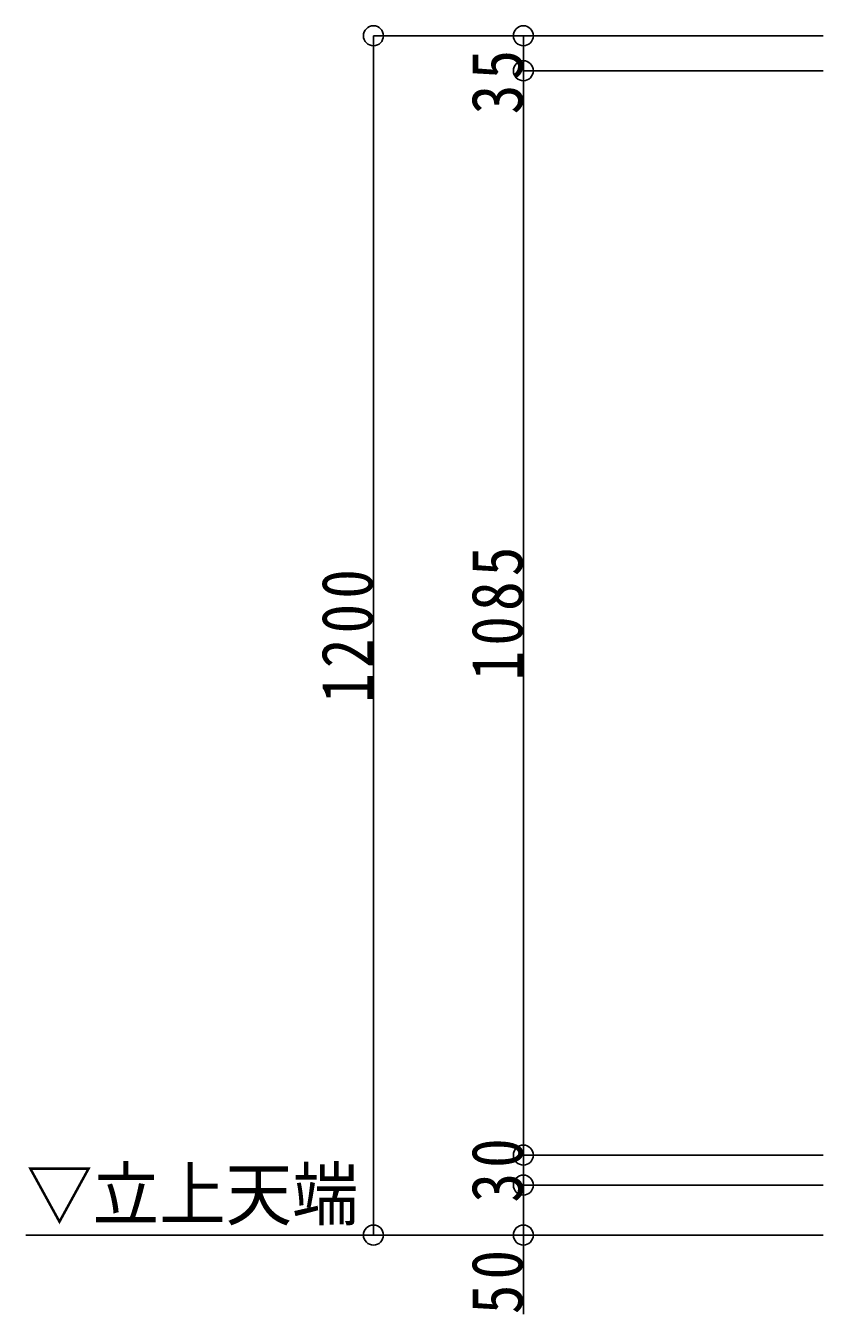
# Model space of a CAD drawing. Units: millimetres at full size, sheet at 1:5, with parts at other scales. Extents: x -1050 to 1050, y -742 to 742.
# Drawn here: x -327 to -127.5, y 125.2 to 447.5 of the extents above; entities that cross this region are included whole.
import ezdxf
from ezdxf.enums import TextEntityAlignment as Align

# ---------------------------------------------------------------- set-up
doc = ezdxf.new("R2010")
doc.units = ezdxf.units.MM
doc.header["$LTSCALE"] = 5
doc.layers.add('1-6_姿図', color=7, linetype='Continuous')
doc.styles.add('ＭＳ ゴシック', font='')
doc.styles.get('ＭＳ ゴシック').set_extended_font_data('MS Gothic')

# ---------------------------------------------------------------- blocks, each defined once
blk = doc.blocks.new('dimension_origin')
at = {"color": 0, "linetype": 'Continuous', "lineweight": -2}
blk.add_circle((0, 0), 1.25, dxfattribs=at)

msp = doc.modelspace()

# ---------------------------------------------------------------- linework, layer by layer
at = {"layer": '1-6_姿図'}
for p, q in [((-127.5, 445), (-240, 445)), ((-240, 145), (-240, 445)), ((-202.5, 445), (-202.5, 425.361)), ((-127.5, 436.25), (-202.5, 436.25)), ((-202.5, 436.25), (-202.5, 165)), ((-202.5, 165), (-202.5, 157.5)), ((-127.5, 165), (-202.5, 165)), ((-202.5, 157.5), (-202.5, 125.196)), ((-127.5, 157.5), (-202.5, 157.5)), ((-127.5, 145), (-326.963, 145))]:
    msp.add_line(p, q, dxfattribs=at)

# ---------------------------------------------------------------- block references
at = {"layer": '1-6_姿図', "xscale": 2, "yscale": 2}
for p, rotation in [((-240, 445), 90), ((-202.5, 445), 90), ((-202.5, 436.25), 270), ((-202.5, 436.25), 90), ((-202.5, 165), 270), ((-202.5, 165), 90), ((-202.5, 157.5), 270), ((-202.5, 157.5), 90), ((-240, 145), 270), ((-202.5, 145), 270)]:
    msp.add_blockref('dimension_origin', p, dxfattribs=dict(at, rotation=rotation))

# ---------------------------------------------------------------- texts
at = {"layer": '1-6_姿図', "style": 'ＭＳ ゴシック', "width": 0.95}
msp.add_text('▽立上天端', height=12.83, dxfattribs=at).set_placement((-326.851, 145), align=Align.BOTTOM_LEFT)
at = {"layer": '1-6_姿図', "char_height": 12.83, "attachment_point": 7, "rotation": 90, "style": 'ＭＳ ゴシック'}
for s, insert in [('\\T1.17;\\W0.85;35', (-202.5, 425.361)), ('\\T1.17;\\W0.85;1085', (-202.5, 283.75)), ('\\T1.17;\\W0.85;1200', (-240, 278.125)), ('\\T1.17;\\W0.85;30', (-202.5, 153.125)), ('\\T1.17;\\W0.85;50', (-202.5, 125.196))]:
    msp.add_mtext(s, dxfattribs=dict(at, insert=insert))

doc.saveas('drawing.dxf')
